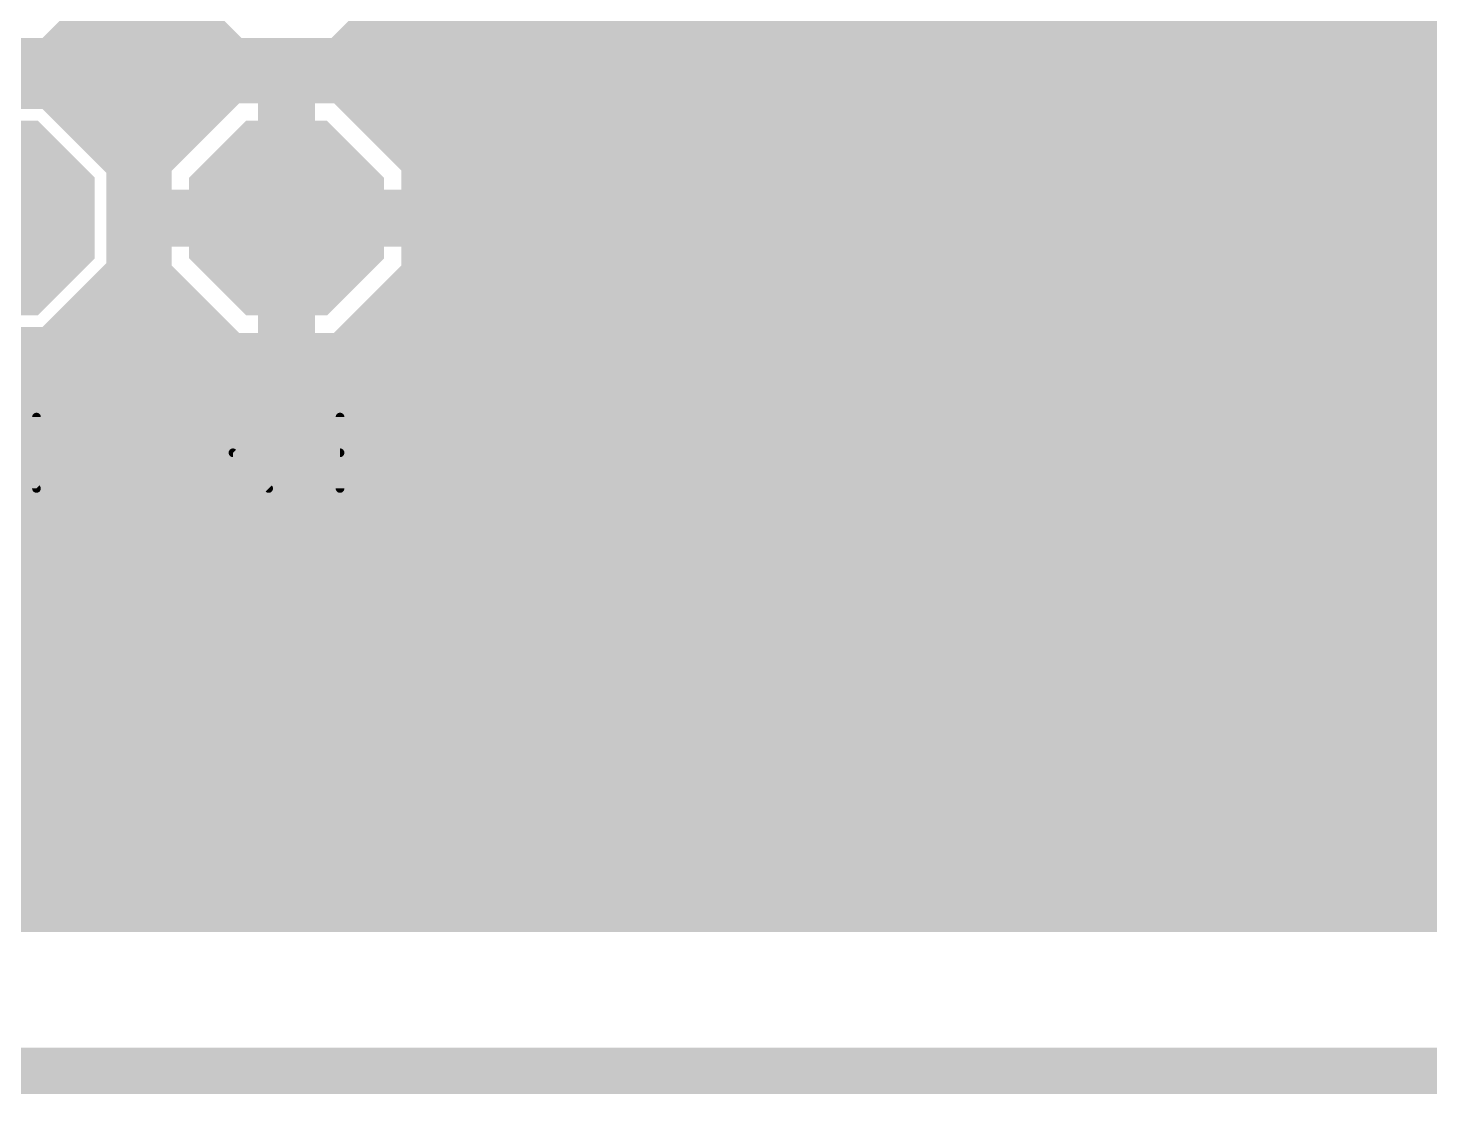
# Model space of a CAD drawing. Extents: x -0.2 to 42.2, y -0.3 to 59.1.
# Drawn here: x 16.78 to 29.1, y -0.2 to 9.16 of the extents above; entities that cross this region are included whole.
import ezdxf

# ---------------------------------------------------------------- set-up
doc = ezdxf.new("R2010")
doc.units = 0
for name, color, linetype in [('1', 22, 'CONTINUOUS'), ('16', 175, 'CONTINUOUS'), ('17', 82, 'CONTINUOUS'), ('20', 7, 'CONTINUOUS'), ('21', 253, 'CONTINUOUS'), ('29', 253, 'CONTINUOUS'), ('30', 253, 'CONTINUOUS')]:
    doc.layers.add(name, color=color, linetype=linetype)

# ---------------------------------------------------------------- blocks, each defined once
blk = doc.blocks.new('RECT')
blk.add_solid([(-0.5, -0.5), (0.5, -0.5), (-0.5, 0.5), (0.5, 0.5)])
blk = doc.blocks.new('OCTAGONP')
at = {"const_width": 0.5}
blk.add_lwpolyline([(-0.25, -0.1036), (-0.25, 0.1036), (-0.1036, 0.25), (0.1036, 0.25), (0.25, 0.1036), (0.25, -0.1036), (0.1036, -0.25), (-0.1036, -0.25), (-0.25, -0.1036), (-0.25, 0.1036)], dxfattribs=at)

msp = doc.modelspace()

# ---------------------------------------------------------------- linework, layer by layer
at = {"layer": '1', "const_width": 0.4064}
for points in [[(23.0124, 9.9003), (23.0124, 6.9835)], [(23.622, 6.731), (23.622, 9.779)], [(16.9907, 8.8696), (17.6704, 9.5493)], [(17.8896, 9.5493), (18.5693, 8.8696)], [(19.5307, 8.8696), (20.0815, 9.4204)], [(24.2316, 6.6097), (24.2316, 9.5265)], [(17.4683, 9.3472), (18.0917, 9.3472)], [(20.0083, 9.3472), (23.0124, 9.3472)], [(24.2316, 9.3472), (40.5776, 9.3472)], [(17.0618, 8.9408), (18.4981, 8.9408)], [(19.6019, 8.9408), (23.0124, 8.9408)], [(24.2316, 8.9408), (40.5776, 8.9408)], [(16.0293, 8.8696), (16.9907, 8.8696)], [(18.5693, 8.8696), (19.5307, 8.8696)], [(18.5483, 8.7012), (17.8388, 7.9917)], [(19.0032, 8.7012), (18.5483, 8.7012)], [(19.0032, 7.5368), (19.0032, 8.7012)], [(19.5517, 8.7012), (19.0968, 8.7012)], [(19.0968, 8.7012), (19.0968, 7.5368)], [(20.2612, 7.9917), (19.5517, 8.7012)], [(16.9907, 8.6504), (16.0293, 8.6504)], [(17.6704, 7.9707), (16.9907, 8.6504)], [(17.1066, 8.5344), (18.3815, 8.5344)], [(19.0032, 8.5344), (19.0968, 8.5344)], [(19.7185, 8.5344), (23.0124, 8.5344)], [(24.2316, 8.5344), (40.5776, 8.5344)], [(17.513, 8.128), (17.9751, 8.128)], [(19.0032, 8.128), (19.0968, 8.128)], [(20.1249, 8.128), (23.0124, 8.128)], [(24.2316, 8.128), (40.5776, 8.128)], [(17.6704, 7.0093), (17.6704, 7.9707)], [(17.8388, 7.9917), (17.8388, 7.5368)], [(20.2612, 7.5368), (20.2612, 7.9917)], [(17.6704, 7.7216), (17.8388, 7.7216)], [(19.0032, 7.7216), (19.0968, 7.7216)], [(20.2612, 7.7216), (23.0124, 7.7216)], [(24.2316, 7.7216), (40.5776, 7.7216)], [(17.8388, 7.5368), (19.0032, 7.5368)], [(19.0032, 7.4432), (17.8388, 7.4432)], [(17.8388, 7.4432), (17.8388, 6.9883)], [(19.0968, 7.5368), (19.0032, 7.5368)], [(19.0032, 7.5368), (19.0032, 7.4432)], [(19.0032, 6.2788), (19.0032, 7.4432)], [(19.0032, 7.4432), (19.0968, 7.4432)], [(19.0968, 7.4432), (19.0968, 7.5368)], [(19.0968, 7.5368), (20.2612, 7.5368)], [(19.0968, 7.4432), (19.0968, 6.2788)], [(20.2612, 7.4432), (19.0968, 7.4432)], [(20.2612, 6.9883), (20.2612, 7.4432)], [(17.6704, 7.3152), (17.8388, 7.3152)], [(19.0032, 7.3152), (19.0968, 7.3152)], [(20.2612, 7.3152), (23.0124, 7.3152)], [(24.2316, 7.3152), (40.5776, 7.3152)], [(17.1281, 6.467), (17.6704, 7.0093)], [(17.8388, 6.9883), (18.5483, 6.2788)], [(19.5517, 6.2788), (20.2612, 6.9883)], [(23.0124, 6.9835), (21.2105, 5.1816)], [(17.5698, 6.9088), (17.9183, 6.9088)], [(19.0032, 6.9088), (19.0968, 6.9088)], [(20.1817, 6.9088), (22.9377, 6.9088)], [(24.2316, 6.9088), (40.5776, 6.9088)], [(21.463, 4.572), (23.622, 6.731)], [(24.1388, 6.3857), (24.2316, 6.6097)], [(18.4135, 5.1816), (17.1281, 6.467)], [(17.1634, 6.5024), (18.3247, 6.5024)], [(19.0032, 6.5024), (19.0968, 6.5024)], [(19.7753, 6.5024), (22.5313, 6.5024)], [(24.1871, 6.5024), (40.5776, 6.5024)], [(23.9673, 6.2142), (24.1388, 6.3857)], [(16.51, 6.223), (18.161, 4.572)], [(18.5483, 6.2788), (19.0032, 6.2788)], [(19.0968, 6.2788), (19.5517, 6.2788)], [(21.8083, 4.0552), (23.9673, 6.2142)], [(17.4991, 6.096), (22.1249, 6.096)], [(23.8491, 6.096), (40.5776, 6.096)], [(15.9932, 5.8777), (17.6442, 4.2267)], [(17.9055, 5.6896), (21.7185, 5.6896)], [(23.4427, 5.6896), (40.5776, 5.6896)], [(12.0829, 5.2832), (16.5877, 5.2832)], [(18.3119, 5.2832), (21.3121, 5.2832)], [(23.0363, 5.2832), (40.5776, 5.2832)], [(21.2105, 5.1816), (18.4135, 5.1816)], [(11.9145, 4.8768), (16.9941, 4.8768)], [(22.6299, 4.8768), (40.5776, 4.8768)], [(18.161, 4.572), (21.463, 4.572)], [(11.571, 4.4704), (17.4005, 4.4704)], [(22.2235, 4.4704), (40.5776, 4.4704)], [(17.6442, 4.2267), (17.8157, 4.0552)], [(14.1518, 4.064), (17.8069, 4.064)], [(17.8157, 4.0552), (18.0397, 3.9624)], [(21.5843, 3.9624), (21.8083, 4.0552)], [(21.8171, 4.064), (40.5776, 4.064)], [(18.0397, 3.9624), (21.5843, 3.9624)], [(14.1622, 3.6576), (40.5776, 3.6576)], [(14.1622, 3.2512), (40.5776, 3.2512)], [(12.9082, 2.8448), (40.5776, 2.8448)], [(14.1622, 2.4384), (40.5776, 2.4384)], [(14.1622, 2.032), (40.5776, 2.032)], [(14.1622, 1.6256), (40.5776, 1.6256)], [(40.5776, 1.4224), (14.1622, 1.4224)]]:
    msp.add_lwpolyline(points, dxfattribs=at)
at = {"layer": '1', "const_width": 0.2032}
for points in [[(17.4683, 9.4488, 1), (17.4683, 9.2456)], [(18.0917, 9.2456, 1), (18.0917, 9.4488)], [(20.0083, 9.4488, 1), (20.0083, 9.2456)], [(23.0124, 9.2456, 1), (23.0124, 9.4488)], [(24.2316, 9.4488, 1), (24.2316, 9.2456)], [(17.0618, 9.0424, 1), (17.0618, 8.8392)], [(18.4981, 8.8392, 1), (18.4981, 9.0424)], [(19.6019, 9.0424, 1), (19.6019, 8.8392)], [(23.0124, 8.8392, 1), (23.0124, 9.0424)], [(24.2316, 9.0424, 1), (24.2316, 8.8392)], [(16.9188, 8.9414, 1), (17.0625, 8.7978)], [(16.9907, 8.768, 1), (16.9907, 8.9712)], [(18.5693, 8.9712, 1), (18.5693, 8.768)], [(18.4975, 8.7978, 1), (18.6412, 8.9414)], [(19.4588, 8.9414, 1), (19.6025, 8.7978)], [(19.5307, 8.768, 1), (19.5307, 8.9712)], [(18.5483, 8.8028, 1), (18.5483, 8.5996)], [(18.6201, 8.6294, 1), (18.4765, 8.773)], [(19.1048, 8.7012, 1), (18.9016, 8.7012)], [(19.0968, 8.8028, 1), (19.0968, 8.5996)], [(19.1984, 8.7012, 1), (18.9952, 8.7012)], [(19.0032, 8.5996, 1), (19.0032, 8.8028)], [(19.6235, 8.773, 1), (19.4799, 8.6294)], [(19.5517, 8.5996, 1), (19.5517, 8.8028)], [(17.0625, 8.7222, 1), (16.9188, 8.5786)], [(16.9907, 8.5488, 1), (16.9907, 8.752)], [(17.1066, 8.636, 1), (17.1066, 8.4328)], [(18.3815, 8.4328, 1), (18.3815, 8.636)], [(19.0032, 8.636, 1), (19.0032, 8.4328)], [(19.0968, 8.4328, 1), (19.0968, 8.636)], [(19.7185, 8.636, 1), (19.7185, 8.4328)], [(23.0124, 8.4328, 1), (23.0124, 8.636)], [(24.2316, 8.636, 1), (24.2316, 8.4328)], [(17.513, 8.2296, 1), (17.513, 8.0264)], [(17.9751, 8.0264, 1), (17.9751, 8.2296)], [(19.0032, 8.2296, 1), (19.0032, 8.0264)], [(19.0968, 8.0264, 1), (19.0968, 8.2296)], [(20.1249, 8.2296, 1), (20.1249, 8.0264)], [(23.0124, 8.0264, 1), (23.0124, 8.2296)], [(24.2316, 8.2296, 1), (24.2316, 8.0264)], [(17.772, 7.9707, 1), (17.5688, 7.9707)], [(17.5986, 7.8988, 1), (17.7422, 8.0425)], [(17.9404, 7.9917, 1), (17.7372, 7.9917)], [(17.767, 8.0635, 1), (17.9106, 7.9199)], [(20.3628, 7.9917, 1), (20.1596, 7.9917)], [(20.1894, 7.9199, 1), (20.333, 8.0635)], [(17.6704, 7.8232, 1), (17.6704, 7.62)], [(17.8388, 7.62, 1), (17.8388, 7.8232)], [(19.0032, 7.8232, 1), (19.0032, 7.62)], [(19.0968, 7.62, 1), (19.0968, 7.8232)], [(20.2612, 7.8232, 1), (20.2612, 7.62)], [(23.0124, 7.62, 1), (23.0124, 7.8232)], [(24.2316, 7.8232, 1), (24.2316, 7.62)], [(17.8388, 7.6384, 1), (17.8388, 7.4352)], [(17.8388, 7.5448, 1), (17.8388, 7.3416)], [(17.9404, 7.4432, 1), (17.7372, 7.4432)], [(17.7372, 7.5368, 1), (17.9404, 7.5368)], [(19.0032, 7.6384, 1), (19.0032, 7.4352)], [(19.1048, 7.5368, 1), (18.9016, 7.5368)], [(19.1048, 7.4432, 1), (18.9016, 7.4432)], [(19.0032, 7.5448, 1), (19.0032, 7.3416)], [(18.9016, 7.5368, 1), (19.1048, 7.5368)], [(19.1984, 7.5368, 1), (18.9952, 7.5368)], [(19.0968, 7.6384, 1), (19.0968, 7.4352)], [(19.1984, 7.4432, 1), (18.9952, 7.4432)], [(19.0968, 7.5448, 1), (19.0968, 7.3416)], [(18.9952, 7.5368, 1), (19.1984, 7.5368)], [(19.0032, 7.4352, 1), (19.0032, 7.6384)], [(19.0032, 7.3416, 1), (19.0032, 7.5448)], [(19.0968, 7.4352, 1), (19.0968, 7.6384)], [(19.0968, 7.3416, 1), (19.0968, 7.5448)], [(20.3628, 7.4432, 1), (20.1596, 7.4432)], [(20.1596, 7.5368, 1), (20.3628, 7.5368)], [(20.2612, 7.4352, 1), (20.2612, 7.6384)], [(20.2612, 7.3416, 1), (20.2612, 7.5448)], [(17.6704, 7.4168, 1), (17.6704, 7.2136)], [(17.8388, 7.2136, 1), (17.8388, 7.4168)], [(18.9016, 7.4432, 1), (19.1048, 7.4432)], [(19.0032, 7.4168, 1), (19.0032, 7.2136)], [(18.9952, 7.4432, 1), (19.1984, 7.4432)], [(19.0968, 7.2136, 1), (19.0968, 7.4168)], [(20.2612, 7.4168, 1), (20.2612, 7.2136)], [(23.0124, 7.2136, 1), (23.0124, 7.4168)], [(24.2316, 7.4168, 1), (24.2316, 7.2136)], [(17.7422, 6.9375, 1), (17.5986, 7.0812)], [(17.9106, 7.0601, 1), (17.767, 6.9165)], [(20.333, 6.9165, 1), (20.1894, 7.0601)], [(23.0842, 6.9117, 1), (22.9406, 7.0553)], [(17.5698, 7.0104, 1), (17.5698, 6.8072)], [(17.5688, 7.0093, 1), (17.772, 7.0093)], [(17.7372, 6.9883, 1), (17.9404, 6.9883)], [(17.9183, 6.8072, 1), (17.9183, 7.0104)], [(19.0032, 7.0104, 1), (19.0032, 6.8072)], [(19.0968, 6.8072, 1), (19.0968, 7.0104)], [(20.1817, 7.0104, 1), (20.1817, 6.8072)], [(20.1596, 6.9883, 1), (20.3628, 6.9883)], [(22.9108, 6.9835, 1), (23.114, 6.9835)], [(22.9377, 6.8072, 1), (22.9377, 7.0104)], [(24.2316, 7.0104, 1), (24.2316, 6.8072)], [(23.6938, 6.6592, 1), (23.5502, 6.8028)], [(23.5204, 6.731, 1), (23.7236, 6.731)], [(24.3255, 6.5709, 1), (24.1377, 6.6486)], [(17.1999, 6.5389, 1), (17.0562, 6.3952)], [(17.1634, 6.604, 1), (17.1634, 6.4008)], [(18.3247, 6.4008, 1), (18.3247, 6.604)], [(19.0032, 6.604, 1), (19.0032, 6.4008)], [(19.0968, 6.4008, 1), (19.0968, 6.604)], [(19.7753, 6.604, 1), (19.7753, 6.4008)], [(22.5313, 6.4008, 1), (22.5313, 6.604)], [(24.1871, 6.604, 1), (24.1871, 6.4008)], [(24.13, 6.6097, 1), (24.3332, 6.6097)], [(17.0562, 6.5389, 1), (17.1999, 6.3952)], [(24.2106, 6.3138, 1), (24.0669, 6.4575)], [(18.5483, 6.3804, 1), (18.5483, 6.1772)], [(18.4765, 6.207, 1), (18.6201, 6.3506)], [(19.0968, 6.3804, 1), (19.0968, 6.1772)], [(19.0032, 6.1772, 1), (19.0032, 6.3804)], [(19.4799, 6.3506, 1), (19.6235, 6.207)], [(19.5517, 6.1772, 1), (19.5517, 6.3804)], [(24.0392, 6.1424, 1), (23.8955, 6.286)], [(24.0449, 6.4246, 1), (24.2327, 6.3468)], [(17.4991, 6.1976, 1), (17.4991, 5.9944)], [(18.9016, 6.2788, 1), (19.1048, 6.2788)], [(18.9952, 6.2788, 1), (19.1984, 6.2788)], [(22.1249, 5.9944, 1), (22.1249, 6.1976)], [(23.8491, 6.1976, 1), (23.8491, 5.9944)], [(23.8955, 6.286, 1), (24.0392, 6.1424)], [(17.9055, 5.7912, 1), (17.9055, 5.588)], [(21.7185, 5.588, 1), (21.7185, 5.7912)], [(23.4427, 5.7912, 1), (23.4427, 5.588)], [(16.5877, 5.1816, 1), (16.5877, 5.3848)], [(18.3119, 5.3848, 1), (18.3119, 5.1816)], [(21.3121, 5.1816, 1), (21.3121, 5.3848)], [(23.0363, 5.3848, 1), (23.0363, 5.1816)], [(18.4135, 5.2832, 1), (18.4135, 5.08)], [(18.3417, 5.1098, 1), (18.4853, 5.2534)], [(21.1387, 5.2534, 1), (21.2823, 5.1098)], [(21.2105, 5.08, 1), (21.2105, 5.2832)], [(16.9941, 4.7752, 1), (16.9941, 4.9784)], [(22.6299, 4.9784, 1), (22.6299, 4.7752)], [(18.161, 4.6736, 1), (18.161, 4.4704)], [(18.0892, 4.5002, 1), (18.2328, 4.6438)], [(21.3912, 4.6438, 1), (21.5348, 4.5002)], [(21.463, 4.4704, 1), (21.463, 4.6736)], [(17.4005, 4.3688, 1), (17.4005, 4.572)], [(22.2235, 4.572, 1), (22.2235, 4.3688)], [(17.716, 4.2985, 1), (17.5724, 4.1548)], [(17.5724, 4.1548, 1), (17.716, 4.2985)], [(17.8546, 4.1491, 1), (17.7768, 3.9613)], [(17.7438, 3.9834, 1), (17.8875, 4.127)], [(17.8069, 3.9624, 1), (17.8069, 4.1656)], [(21.7365, 4.127, 1), (21.8802, 3.9834)], [(21.8171, 4.1656, 1), (21.8171, 3.9624)], [(21.8472, 3.9613, 1), (21.7694, 4.1491)], [(18.0397, 4.064, 1), (18.0397, 3.8608)], [(18.0009, 3.8685, 1), (18.0786, 4.0563)], [(21.5454, 4.0563, 1), (21.6231, 3.8685)], [(21.5843, 3.8608, 1), (21.5843, 4.064)]]:
    msp.add_lwpolyline(points, format="xyb", dxfattribs=at)
at = {"layer": '16', "const_width": 0.4064}
for points in [[(16.9907, 8.8696), (17.6704, 9.5493)], [(17.8896, 9.5493), (18.5693, 8.8696)], [(19.5307, 8.8696), (20.2104, 9.5493)], [(17.4683, 9.3472), (18.0917, 9.3472)], [(20.0083, 9.3472), (40.5776, 9.3472)], [(17.0618, 8.9408), (18.4981, 8.9408)], [(19.6019, 8.9408), (40.5776, 8.9408)], [(16.0293, 8.8696), (16.9907, 8.8696)], [(18.5693, 8.8696), (19.5307, 8.8696)], [(18.5483, 8.7012), (17.8388, 7.9917)], [(19.0032, 8.7012), (18.5483, 8.7012)], [(19.0032, 7.5368), (19.0032, 8.7012)], [(19.5517, 8.7012), (19.0968, 8.7012)], [(19.0968, 8.7012), (19.0968, 7.5368)], [(20.2612, 7.9917), (19.5517, 8.7012)], [(16.9907, 8.6504), (16.0293, 8.6504)], [(17.6704, 7.9707), (16.9907, 8.6504)], [(17.1066, 8.5344), (18.3815, 8.5344)], [(19.0032, 8.5344), (19.0968, 8.5344)], [(19.7185, 8.5344), (40.5776, 8.5344)], [(17.513, 8.128), (17.9751, 8.128)], [(19.0032, 8.128), (19.0968, 8.128)], [(20.1249, 8.128), (40.5776, 8.128)], [(17.6704, 7.0093), (17.6704, 7.9707)], [(17.8388, 7.9917), (17.8388, 7.5368)], [(20.2612, 7.5368), (20.2612, 7.9917)], [(17.6704, 7.7216), (17.8388, 7.7216)], [(19.0032, 7.7216), (19.0968, 7.7216)], [(20.2612, 7.7216), (40.5776, 7.7216)], [(17.8388, 7.5368), (19.0032, 7.5368)], [(19.0032, 7.4432), (17.8388, 7.4432)], [(17.8388, 7.4432), (17.8388, 6.9883)], [(19.0968, 7.5368), (19.0032, 7.5368)], [(19.0032, 7.5368), (19.0032, 7.4432)], [(19.0032, 6.2788), (19.0032, 7.4432)], [(19.0032, 7.4432), (19.0968, 7.4432)], [(19.0968, 7.4432), (19.0968, 7.5368)], [(19.0968, 7.5368), (20.2612, 7.5368)], [(19.0968, 7.4432), (19.0968, 6.2788)], [(20.2612, 7.4432), (19.0968, 7.4432)], [(20.2612, 6.9883), (20.2612, 7.4432)], [(17.6704, 7.3152), (17.8388, 7.3152)], [(19.0032, 7.3152), (19.0968, 7.3152)], [(20.2612, 7.3152), (40.5776, 7.3152)], [(16.9907, 6.3296), (17.6704, 7.0093)], [(17.8388, 6.9883), (18.5483, 6.2788)], [(19.5517, 6.2788), (20.2612, 6.9883)], [(17.5699, 6.9088), (17.9183, 6.9088)], [(19.0032, 6.9088), (19.0968, 6.9088)], [(20.1817, 6.9088), (40.5776, 6.9088)], [(17.1635, 6.5024), (18.3247, 6.5024)], [(19.0032, 6.5024), (19.0968, 6.5024)], [(19.7753, 6.5024), (40.5776, 6.5024)], [(16.0293, 6.3296), (16.9907, 6.3296)], [(18.5483, 6.2788), (19.0032, 6.2788)], [(19.0968, 6.2788), (19.5517, 6.2788)], [(12.1039, 6.096), (40.5776, 6.096)], [(12.1242, 5.6896), (40.5776, 5.6896)], [(12.0829, 5.2832), (40.5776, 5.2832)], [(11.9145, 4.8768), (40.5776, 4.8768)], [(11.571, 4.4704), (40.5776, 4.4704)], [(10.831, 4.064), (40.5776, 4.064)], [(1.4224, 3.6576), (40.5776, 3.6576)], [(1.4224, 3.2512), (40.5776, 3.2512)], [(1.4224, 2.8448), (40.5776, 2.8448)], [(1.4224, 2.4384), (40.5776, 2.4384)], [(1.4224, 2.032), (40.5776, 2.032)], [(1.4224, 1.6256), (40.5776, 1.6256)], [(40.5776, 1.4224), (1.4224, 1.4224)]]:
    msp.add_lwpolyline(points, dxfattribs=at)
at = {"layer": '16', "const_width": 0.2032}
for points in [[(17.4683, 9.4488, 1), (17.4683, 9.2456)], [(18.0917, 9.2456, 1), (18.0917, 9.4488)], [(20.0083, 9.4488, 1), (20.0083, 9.2456)], [(17.0618, 9.0424, 1), (17.0618, 8.8392)], [(18.4981, 8.8392, 1), (18.4981, 9.0424)], [(19.6019, 9.0424, 1), (19.6019, 8.8392)], [(16.9188, 8.9414, 1), (17.0625, 8.7978)], [(16.9907, 8.768, 1), (16.9907, 8.9712)], [(18.5693, 8.9712, 1), (18.5693, 8.768)], [(18.4975, 8.7978, 1), (18.6412, 8.9414)], [(19.4588, 8.9414, 1), (19.6025, 8.7978)], [(19.5307, 8.768, 1), (19.5307, 8.9712)], [(18.5483, 8.8028, 1), (18.5483, 8.5996)], [(18.6201, 8.6294, 1), (18.4765, 8.773)], [(19.1048, 8.7012, 1), (18.9016, 8.7012)], [(19.0968, 8.8028, 1), (19.0968, 8.5996)], [(19.1984, 8.7012, 1), (18.9952, 8.7012)], [(19.0032, 8.5996, 1), (19.0032, 8.8028)], [(19.6235, 8.773, 1), (19.4799, 8.6294)], [(19.5517, 8.5996, 1), (19.5517, 8.8028)], [(17.0625, 8.7222, 1), (16.9188, 8.5786)], [(16.9907, 8.5488, 1), (16.9907, 8.752)], [(17.1066, 8.636, 1), (17.1066, 8.4328)], [(18.3815, 8.4328, 1), (18.3815, 8.636)], [(19.0032, 8.636, 1), (19.0032, 8.4328)], [(19.0968, 8.4328, 1), (19.0968, 8.636)], [(19.7185, 8.636, 1), (19.7185, 8.4328)], [(17.513, 8.2296, 1), (17.513, 8.0264)], [(17.9751, 8.0264, 1), (17.9751, 8.2296)], [(19.0032, 8.2296, 1), (19.0032, 8.0264)], [(19.0968, 8.0264, 1), (19.0968, 8.2296)], [(20.1249, 8.2296, 1), (20.1249, 8.0264)], [(17.772, 7.9707, 1), (17.5688, 7.9707)], [(17.5986, 7.8988, 1), (17.7422, 8.0425)], [(17.9404, 7.9917, 1), (17.7372, 7.9917)], [(17.767, 8.0635, 1), (17.9106, 7.9199)], [(20.3628, 7.9917, 1), (20.1596, 7.9917)], [(20.1894, 7.9199, 1), (20.333, 8.0635)], [(17.6704, 7.8232, 1), (17.6704, 7.62)], [(17.8388, 7.62, 1), (17.8388, 7.8232)], [(19.0032, 7.8232, 1), (19.0032, 7.62)], [(19.0968, 7.62, 1), (19.0968, 7.8232)], [(20.2612, 7.8232, 1), (20.2612, 7.62)], [(17.8388, 7.6384, 1), (17.8388, 7.4352)], [(17.8388, 7.5448, 1), (17.8388, 7.3416)], [(17.9404, 7.4432, 1), (17.7372, 7.4432)], [(17.7372, 7.5368, 1), (17.9404, 7.5368)], [(19.0032, 7.6384, 1), (19.0032, 7.4352)], [(19.1048, 7.5368, 1), (18.9016, 7.5368)], [(19.1048, 7.4432, 1), (18.9016, 7.4432)], [(19.0032, 7.5448, 1), (19.0032, 7.3416)], [(18.9016, 7.5368, 1), (19.1048, 7.5368)], [(19.1984, 7.5368, 1), (18.9952, 7.5368)], [(19.0968, 7.6384, 1), (19.0968, 7.4352)], [(19.1984, 7.4432, 1), (18.9952, 7.4432)], [(19.0968, 7.5448, 1), (19.0968, 7.3416)], [(18.9952, 7.5368, 1), (19.1984, 7.5368)], [(19.0032, 7.4352, 1), (19.0032, 7.6384)], [(19.0032, 7.3416, 1), (19.0032, 7.5448)], [(19.0968, 7.4352, 1), (19.0968, 7.6384)], [(19.0968, 7.3416, 1), (19.0968, 7.5448)], [(20.3628, 7.4432, 1), (20.1596, 7.4432)], [(20.1596, 7.5368, 1), (20.3628, 7.5368)], [(20.2612, 7.4352, 1), (20.2612, 7.6384)], [(20.2612, 7.3416, 1), (20.2612, 7.5448)], [(17.6704, 7.4168, 1), (17.6704, 7.2136)], [(17.8388, 7.2136, 1), (17.8388, 7.4168)], [(18.9016, 7.4432, 1), (19.1048, 7.4432)], [(19.0032, 7.4168, 1), (19.0032, 7.2136)], [(18.9952, 7.4432, 1), (19.1984, 7.4432)], [(19.0968, 7.2136, 1), (19.0968, 7.4168)], [(20.2612, 7.4168, 1), (20.2612, 7.2136)], [(17.7422, 6.9375, 1), (17.5986, 7.0812)], [(17.9106, 7.0601, 1), (17.767, 6.9165)], [(20.333, 6.9165, 1), (20.1894, 7.0601)], [(17.5699, 7.0104, 1), (17.5699, 6.8072)], [(17.5688, 7.0093, 1), (17.772, 7.0093)], [(17.7372, 6.9883, 1), (17.9404, 6.9883)], [(17.9183, 6.8072, 1), (17.9183, 7.0104)], [(19.0032, 7.0104, 1), (19.0032, 6.8072)], [(19.0968, 6.8072, 1), (19.0968, 7.0104)], [(20.1817, 7.0104, 1), (20.1817, 6.8072)], [(20.1596, 6.9883, 1), (20.3628, 6.9883)], [(17.1635, 6.604, 1), (17.1635, 6.4008)], [(18.3247, 6.4008, 1), (18.3247, 6.604)], [(19.0032, 6.604, 1), (19.0032, 6.4008)], [(19.0968, 6.4008, 1), (19.0968, 6.604)], [(19.7753, 6.604, 1), (19.7753, 6.4008)], [(16.9907, 6.228, 1), (16.9907, 6.4312)], [(16.9188, 6.4014, 1), (17.0625, 6.2578)], [(18.5483, 6.3804, 1), (18.5483, 6.1772)], [(18.4765, 6.207, 1), (18.6201, 6.3506)], [(19.0968, 6.3804, 1), (19.0968, 6.1772)], [(19.0032, 6.1772, 1), (19.0032, 6.3804)], [(19.4799, 6.3506, 1), (19.6235, 6.207)], [(19.5517, 6.1772, 1), (19.5517, 6.3804)], [(18.9016, 6.2788, 1), (19.1048, 6.2788)], [(18.9952, 6.2788, 1), (19.1984, 6.2788)]]:
    msp.add_lwpolyline(points, format="xyb", dxfattribs=at)
at = {"layer": '20', "const_width": 0.4064}
msp.add_lwpolyline([(42, 0), (0, 0)], dxfattribs=at)
at = {"layer": '21'}
for points, const_width in [([(20.205, 13.969), (20.205, 6.091)], 0.2032), ([(20.205, 6.091), (15.355, 6.091)], 0.2032), ([(16.8529, 5.1151), (16.2258, 5.7422)], 0.0762), ([(16.8529, 5.7422), (16.8529, 5.1151)], 0.0762), ([(19.5199, 5.1151), (19.5199, 5.7422)], 0.0762), ([(18.8928, 5.1151), (18.5793, 5.4286)], 0.0762), ([(18.5793, 5.4286), (19.5199, 5.4286)], 0.0762)]:
    msp.add_lwpolyline(points, dxfattribs=dict(at, const_width=const_width))
for points, const_width in [([(20.205, 6.0402, 1), (20.205, 6.1418)], 0.1016), ([(20.1542, 6.091, 1), (20.2558, 6.091)], 0.1016), ([(16.872, 5.7422, 1), (16.8339, 5.7422)], 0.0381), ([(19.5389, 5.7422, 1), (19.5008, 5.7422)], 0.0381), ([(18.5928, 5.4421, 1), (18.5658, 5.4152)], 0.0381), ([(18.5793, 5.4477, 1), (18.5793, 5.4096)], 0.0381), ([(19.5199, 5.4096, 1), (19.5199, 5.4477)], 0.0381), ([(16.8339, 5.1151, 1), (16.872, 5.1151)], 0.0381), ([(16.8394, 5.1016, 1), (16.8664, 5.1286)], 0.0381), ([(18.8794, 5.1016, 1), (18.9063, 5.1286)], 0.0381), ([(19.5008, 5.1151, 1), (19.5389, 5.1151)], 0.0381)]:
    msp.add_lwpolyline(points, format="xyb", dxfattribs=dict(at, const_width=const_width))

# ---------------------------------------------------------------- block references
at = {"layer": '17', "xscale": 1.508, "yscale": 1.508, "rotation": 90}
for p in [(16.51, 7.49), (16.51, 7.49), (19.05, 7.49), (19.05, 7.49)]:
    msp.add_blockref('OCTAGONP', p, dxfattribs=at)
at = {"layer": '21', "xscale": 0.635, "yscale": 0.635, "rotation": 90}
msp.add_blockref('RECT', (20.6375, 5.9025), dxfattribs=at)
at = {"layer": '29', "xscale": 1.7112, "yscale": 1.7112, "rotation": 90}
for p in [(16.51, 7.49), (19.05, 7.49)]:
    msp.add_blockref('OCTAGONP', p, dxfattribs=at)
at = {"layer": '30', "xscale": 1.7112, "yscale": 1.7112, "rotation": 90}
for p in [(16.51, 7.49), (19.05, 7.49)]:
    msp.add_blockref('OCTAGONP', p, dxfattribs=at)

doc.saveas('drawing.dxf')
